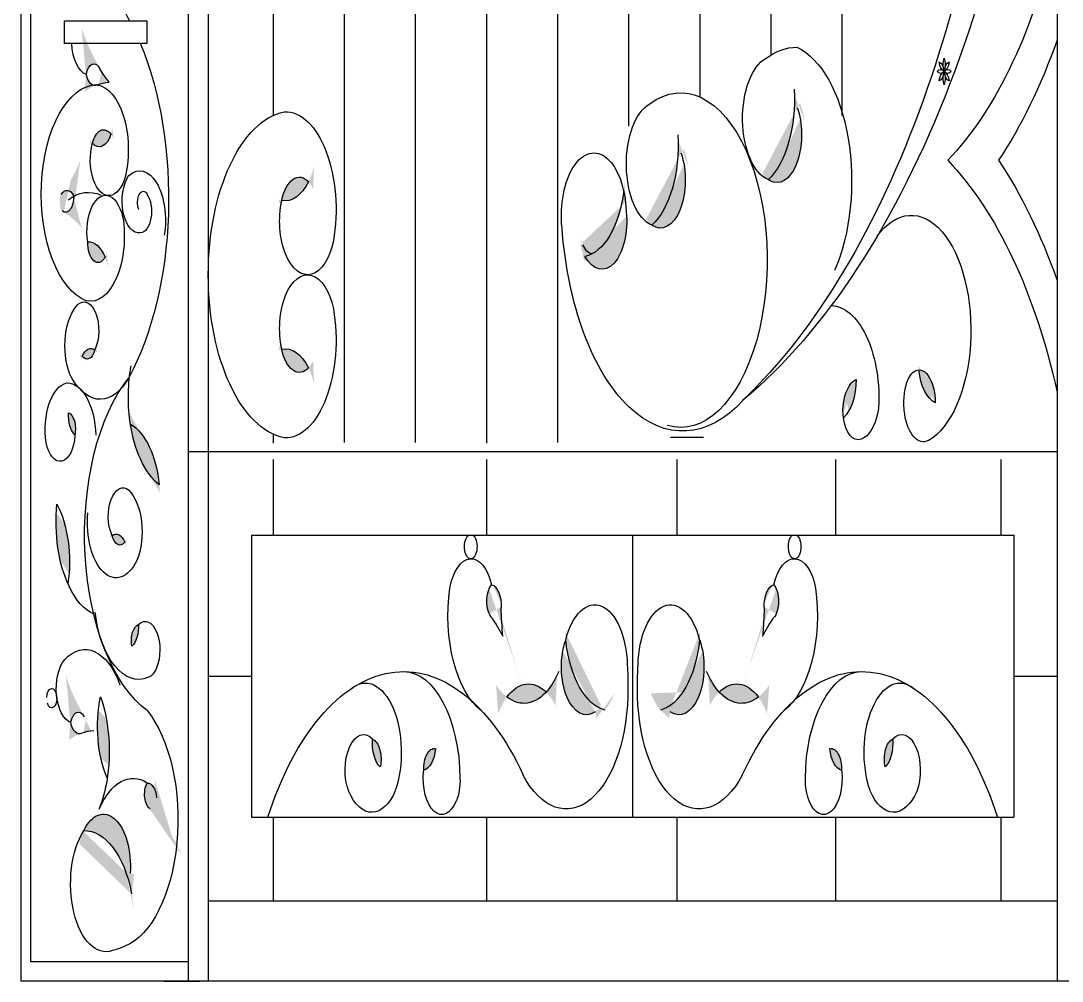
# Model space of a CAD drawing. Header units: millimetres. Extents: x 2621 to 26934, y 11979 to 27988.
# Drawn here: x 24660 to 25695, y 11979 to 12933 of the extents above; entities that cross this region are included whole.
import ezdxf

# ---------------------------------------------------------------- set-up
doc = ezdxf.new("R2010")
doc.units = ezdxf.units.MM

# ---------------------------------------------------------------- blocks, each defined once
blk = doc.blocks.new('A$C0F9C46A4')
h = blk.add_hatch(color=256)
edge = h.paths.add_edge_path()
edge.add_ellipse((90.9, 739.2), major_axis=(0, 154.4), ratio=0.517647, start_angle=2.0864, end_angle=10.6292)
edge.add_ellipse((73.6, 907.4), major_axis=(0, 17.2), ratio=0.517647, start_angle=110.9398, end_angle=196.8101, ccw=False)
edge.add_ellipse((72.8, 896.4), major_axis=(0, 15.4), ratio=0.517647, start_angle=313.4653, end_angle=431.5001, ccw=False)
edge.add_ellipse((135.5, 1036.3), major_axis=(0, 169.7), ratio=0.517647, start_angle=139.6427, end_angle=147.275)
h = blk.add_hatch(color=256)
edge = h.paths.add_edge_path()
edge.add_ellipse((741.3, 830.2), major_axis=(0, 77.9), ratio=0.517647, start_angle=302.8962, end_angle=316.3602, ccw=False)
edge.add_line((775.1, 872.5), (768.9, 864.1))
edge.add_ellipse((723.6, 876.6), major_axis=(0, 88.5), ratio=0.517647, start_angle=261.8656, end_angle=276.4867)
edge = h.paths.add_edge_path()
edge.add_line((768.9, 864.1), (772.2, 868.5))
edge.add_ellipse((751.9, 841.5), major_axis=(0, 47.7), ratio=0.517647, start_angle=159.7048, end_angle=304.5393, ccw=False)
edge.add_ellipse((723.6, 876.6), major_axis=(0, 88.5), ratio=0.517647, start_angle=205.483, end_angle=261.8656)
h = blk.add_hatch(color=256)
edge = h.paths.add_edge_path()
edge.add_ellipse((82.5, 822.2), major_axis=(0, 24.2), ratio=0.517647, start_angle=325.0374, end_angle=423.6271, ccw=False)
edge.add_ellipse((78.1, 855.6), major_axis=(0, 26.2), ratio=0.517647, start_angle=149.8512, end_angle=238.8133, ccw=False)
h = blk.add_hatch(color=256)
edge = h.paths.add_edge_path()
edge.add_ellipse((625.6, 784.9), major_axis=(0, 77.9), ratio=0.517647, start_angle=302.8962, end_angle=316.3602, ccw=False)
edge.add_line((659.5, 827.2), (653.3, 818.7))
edge.add_ellipse((608, 831.3), major_axis=(0, 88.5), ratio=0.517647, start_angle=261.8656, end_angle=276.4867)
edge = h.paths.add_edge_path()
edge.add_line((653.3, 818.7), (656.6, 823.2))
edge.add_ellipse((636.2, 796.2), major_axis=(0, 47.7), ratio=0.517647, start_angle=159.7048, end_angle=304.5393, ccw=False)
edge.add_ellipse((608, 831.3), major_axis=(0, 88.5), ratio=0.517647, start_angle=205.483, end_angle=261.8656)
h = blk.add_hatch(color=256)
edge = h.paths.add_edge_path()
edge.add_ellipse((-3.9, 910.8), major_axis=(0, 154.4), ratio=0.517647, start_angle=205.0259, end_angle=213.5687)
edge.add_ellipse((46, 768.9), major_axis=(0, 17.2), ratio=0.517647, start_angle=313.8793, end_angle=399.7496, ccw=False)
edge.add_ellipse((44.5, 779.7), major_axis=(0, 15.4), ratio=0.517647, start_angle=156.4048, end_angle=274.4396, ccw=False)
edge.add_ellipse((15, 603.6), major_axis=(0, 169.7), ratio=0.517647, start_angle=-17.4178, end_angle=-9.7855)
h = blk.add_hatch(color=256)
edge = h.paths.add_edge_path()
edge.add_ellipse((277, 762.9), major_axis=(0, 36.3), ratio=0.517647, start_angle=331.0996, end_angle=428.7858, ccw=False)
edge.add_ellipse((263, 837.5), major_axis=(0, 61.8), ratio=0.517647, start_angle=173.6849, end_angle=226.2005, ccw=False)
h = blk.add_hatch(color=256)
edge = h.paths.add_edge_path()
edge.add_ellipse((556.4, 805.8), major_axis=(0, 85.9), ratio=0.517647, start_angle=186.0604, end_angle=256.3077)
edge.add_ellipse((569.9, 761), major_axis=(0, 62.3), ratio=0.517647, start_angle=273.7619, end_angle=293.1775, ccw=False)
edge.add_ellipse((577.9, 755.3), major_axis=(0, 47.7), ratio=0.517647, start_angle=136.9682, end_angle=281.8027, ccw=False)
h = blk.add_hatch(color=256)
edge = h.paths.add_edge_path()
edge.add_ellipse((569.2, 748.2), major_axis=(0, 25.4), ratio=0.517647, start_angle=129.6621, end_angle=174.3666)
edge.add_ellipse((556.4, 805.8), major_axis=(0, 85.9), ratio=0.517647, start_angle=186.0604, end_angle=195.049, ccw=False)
edge.add_ellipse((577.9, 755.3), major_axis=(0, 47.7), ratio=0.517647, start_angle=136.9682, end_angle=142.602)
edge.add_ellipse((558.4, 743.9), major_axis=(0, 27.9), ratio=0.517647, start_angle=183.846, end_angle=198.1907, ccw=False)
edge.add_ellipse((579.1, 725.4), major_axis=(0, 39.3), ratio=0.517647, start_angle=80.3215, end_angle=103.6907, ccw=False)
h = blk.add_hatch(color=256)
edge = h.paths.add_edge_path()
edge.add_ellipse((67.1, 693.8), major_axis=(0, 41.2), ratio=0.517647, start_angle=308.6408, end_angle=361.1565, ccw=False)
edge.add_ellipse((76.8, 733.9), major_axis=(0, 19.6), ratio=0.517647, start_angle=86.8954, end_angle=222.9019, ccw=False)
h = blk.add_hatch(color=256)
edge = h.paths.add_edge_path()
edge.add_ellipse((277, 641.4), major_axis=(0, 36.3), ratio=0.517647, start_angle=111.2142, end_angle=208.9004, ccw=False)
edge.add_ellipse((263, 566.8), major_axis=(0, 61.8), ratio=0.517647, start_angle=313.7995, end_angle=366.3151, ccw=False)
h = blk.add_hatch(color=256)
edge = h.paths.add_edge_path()
edge.add_ellipse((66, 634.5), major_axis=(0, 16.2), ratio=0.517647, start_angle=144.614, end_angle=244.6612, ccw=False)
edge.add_ellipse((69.6, 608.1), major_axis=(0, 20.9), ratio=0.517647, start_angle=338.1147, end_angle=411.1605, ccw=False)
h = blk.add_hatch(color=256)
edge = h.paths.add_edge_path()
edge.add_ellipse((893.5, 578.5), major_axis=(0, 29.1), ratio=0.517647, start_angle=302.2812, end_angle=361.0217, ccw=False)
edge.add_ellipse((894.6, 576), major_axis=(0, 28.8), ratio=0.517647, start_angle=267.4847, end_angle=308.7341, ccw=False)
edge.add_ellipse((914.7, 616), major_axis=(0, 42.4), ratio=0.517647, start_angle=101.3242, end_angle=166.1289, ccw=False)
h = blk.add_hatch(color=256)
edge = h.paths.add_edge_path()
edge.add_ellipse((832.7, 567.2), major_axis=(0, 29.1), ratio=0.517647, start_angle=45.5728, end_angle=104.3133, ccw=False)
edge.add_ellipse((833.7, 569.8), major_axis=(0, 28.8), ratio=0.517647, start_angle=370.7763, end_angle=412.0258, ccw=False)
edge.add_ellipse((808.9, 598.5), major_axis=(0, 42.4), ratio=0.517647, start_angle=204.6158, end_angle=269.4205, ccw=False)
h = blk.add_hatch(color=256)
edge = h.paths.add_edge_path()
edge.add_ellipse((45.9, 549.1), major_axis=(0, 16.2), ratio=0.517647, start_angle=248.7955, end_angle=348.8427, ccw=False)
edge.add_ellipse((58.3, 562.2), major_axis=(0, 20.9), ratio=0.517647, start_angle=82.2962, end_angle=155.342, ccw=False)
h = blk.add_hatch(color=256)
edge = h.paths.add_edge_path()
edge.add_ellipse((155.7, 580.8), major_axis=(0, 94.1), ratio=0.517647, start_angle=106.7827, end_angle=158.3298, ccw=False)
edge.add_ellipse((97.5, 477.5), major_axis=(0, 79.4), ratio=0.517647, start_angle=281.5085, end_angle=343.6041, ccw=False)
h = blk.add_hatch(color=256)
edge = h.paths.add_edge_path()
edge.add_ellipse((83.8, 456.3), major_axis=(0, 94.1), ratio=0.517647, start_angle=79.0901, end_angle=130.6373, ccw=False)
edge.add_ellipse((7.3, 417.1), major_axis=(0, 79.4), ratio=0.517647, start_angle=253.8159, end_angle=315.9115, ccw=False)
h = blk.add_hatch(color=256)
edge = h.paths.add_edge_path()
edge.add_ellipse((98.5, 449.7), major_axis=(0, 16.2), ratio=0.517647, start_angle=115.0917, end_angle=215.139, ccw=False)
edge.add_ellipse((94.9, 423.4), major_axis=(0, 20.9), ratio=0.517647, start_angle=308.5925, end_angle=381.6382, ccw=False)
h = blk.add_hatch(color=256)
edge = h.paths.add_edge_path()
edge.add_ellipse((473.4, 377.7), major_axis=(0, 19.2), ratio=0.517647, start_angle=31.5734, end_angle=149.6082, ccw=False)
edge.add_ellipse((466.7, 372.8), major_axis=(0, 21.5), ratio=0.517647, start_angle=266.2634, end_angle=352.1337, ccw=False)
edge.add_ellipse((577.7, 379.6), major_axis=(0, 193.2), ratio=0.517647, start_angle=92.4443, end_angle=100.9872)
edge.add_ellipse((402.8, 190.5), major_axis=(0, 212.4), ratio=0.517647, start_angle=-44.2015, end_angle=-36.5692)
h = blk.add_hatch(color=256)
edge = h.paths.add_edge_path()
edge.add_ellipse((639.4, 379.6), major_axis=(0, 193.2), ratio=0.517647, start_angle=259.0128, end_angle=267.5557)
edge.add_ellipse((750.4, 372.8), major_axis=(0, 21.5), ratio=0.517647, start_angle=7.8663, end_angle=93.7366, ccw=False)
edge.add_ellipse((743.7, 377.7), major_axis=(0, 19.2), ratio=0.517647, start_angle=210.3918, end_angle=328.4266, ccw=False)
edge.add_ellipse((814.2, 190.5), major_axis=(0, 212.4), ratio=0.517647, start_angle=36.5692, end_angle=44.2015)
h = blk.add_hatch(color=256)
edge = h.paths.add_edge_path()
edge.add_ellipse((118.4, 338.5), major_axis=(0, 16.2), ratio=0.517647, start_angle=9.4538, end_angle=109.5011, ccw=False)
edge.add_ellipse((106.2, 352.3), major_axis=(0, 20.9), ratio=0.517647, start_angle=202.9546, end_angle=276.0003, ccw=False)
h = blk.add_hatch(color=256)
edge = h.paths.add_edge_path()
edge.add_ellipse((559.2, 335), major_axis=(0, 77.9), ratio=0.517647, start_angle=199.1944, end_angle=212.6585, ccw=False)
edge.add_line((572.5, 261.4), (569.7, 275.1))
edge.add_ellipse((586.8, 357.2), major_axis=(0, 88.5), ratio=0.517647, start_angle=158.1638, end_angle=172.785)
edge = h.paths.add_edge_path()
edge.add_line((569.7, 275.1), (571.2, 267.8))
edge.add_ellipse((562.4, 312.4), major_axis=(0, 47.7), ratio=0.517647, start_angle=56.003, end_angle=200.8376, ccw=False)
edge.add_ellipse((586.8, 357.2), major_axis=(0, 88.5), ratio=0.517647, start_angle=101.7812, end_angle=158.1638)
h = blk.add_hatch(color=256)
edge = h.paths.add_edge_path()
edge.add_ellipse((657.8, 335), major_axis=(0, 77.9), ratio=0.517647, start_angle=147.3415, end_angle=160.8056)
edge.add_line((644.6, 261.4), (647.3, 275.1))
edge.add_ellipse((630.3, 357.2), major_axis=(0, 88.5), ratio=0.517647, start_angle=187.215, end_angle=201.8362, ccw=False)
edge = h.paths.add_edge_path()
edge.add_line((647.3, 275.1), (645.9, 267.8))
edge.add_ellipse((654.7, 312.4), major_axis=(0, 47.7), ratio=0.517647, start_angle=159.1624, end_angle=303.997)
edge.add_ellipse((630.3, 357.2), major_axis=(0, 88.5), ratio=0.517647, start_angle=201.8362, end_angle=258.2188, ccw=False)
h = blk.add_hatch(color=256)
edge = h.paths.add_edge_path()
edge.add_ellipse((75.4, 94.9), major_axis=(0, 154.4), ratio=0.517647, start_angle=2.0864, end_angle=10.6292)
edge.add_ellipse((58.1, 263.1), major_axis=(0, 17.2), ratio=0.517647, start_angle=110.9398, end_angle=196.8101, ccw=False)
edge.add_ellipse((57.3, 252.1), major_axis=(0, 15.4), ratio=0.517647, start_angle=313.4653, end_angle=431.5001, ccw=False)
edge.add_ellipse((120, 392), major_axis=(0, 169.7), ratio=0.517647, start_angle=139.6427, end_angle=147.275)
h = blk.add_hatch(color=256)
edge = h.paths.add_edge_path()
edge.add_ellipse((500.3, 362.8), major_axis=(0, 86.7), ratio=0.517647, start_angle=158.0244, end_angle=209.5716, ccw=False)
edge.add_ellipse((505.1, 222.4), major_axis=(0, 73.1), ratio=0.517647, start_angle=332.7502, end_angle=394.8458, ccw=False)
h = blk.add_hatch(color=256)
edge = h.paths.add_edge_path()
edge.add_ellipse((716.8, 362.8), major_axis=(0, 86.7), ratio=0.517647, start_angle=150.4284, end_angle=201.9756, ccw=False)
edge.add_ellipse((711.9, 222.4), major_axis=(0, 73.1), ratio=0.517647, start_angle=325.1542, end_angle=387.2498, ccw=False)
h = blk.add_hatch(color=256)
edge = h.paths.add_edge_path()
edge.add_ellipse((39.3, 228.7), major_axis=(0, 94.1), ratio=0.517647, start_angle=253.5019, end_angle=305.0491, ccw=False)
edge.add_ellipse((117.4, 253.3), major_axis=(0, 79.4), ratio=0.517647, start_angle=68.2277, end_angle=130.3233, ccw=False)
h = blk.add_hatch(color=256)
edge = h.paths.add_edge_path()
edge.add_ellipse((347.8, 220.6), major_axis=(0, 20.3), ratio=0.517647, start_angle=247.9346, end_angle=347.9818, ccw=False)
edge.add_ellipse((363.3, 236.6), major_axis=(0, 26.2), ratio=0.517647, start_angle=81.4353, end_angle=154.481, ccw=False)
h = blk.add_hatch(color=256)
edge = h.paths.add_edge_path()
edge.add_ellipse((869.3, 220.6), major_axis=(0, 20.3), ratio=0.517647, start_angle=12.0182, end_angle=112.0654, ccw=False)
edge.add_ellipse((853.7, 236.6), major_axis=(0, 26.2), ratio=0.517647, start_angle=205.519, end_angle=278.5647, ccw=False)
h = blk.add_hatch(color=256)
edge = h.paths.add_edge_path()
edge.add_ellipse((411.3, 210.9), major_axis=(0, 20.3), ratio=0.517647, start_angle=-6.4276, end_angle=93.6197, ccw=False)
edge.add_ellipse((399.1, 235.6), major_axis=(0, 26.2), ratio=0.517647, start_angle=187.0732, end_angle=260.1189, ccw=False)
h = blk.add_hatch(color=256)
edge = h.paths.add_edge_path()
edge.add_ellipse((805.8, 210.9), major_axis=(0, 20.3), ratio=0.517647, start_angle=266.3803, end_angle=366.4276, ccw=False)
edge.add_ellipse((818, 235.6), major_axis=(0, 26.2), ratio=0.517647, start_angle=99.8811, end_angle=172.9268, ccw=False)
h = blk.add_hatch(color=256)
edge = h.paths.add_edge_path()
edge.add_ellipse((212.3, 221.9), major_axis=(0, 154.4), ratio=0.517647, start_angle=104.8676, end_angle=113.4104, ccw=False)
edge.add_ellipse((126.2, 179.7), major_axis=(0, 17.2), ratio=0.517647, start_angle=-81.3133, end_angle=4.557)
edge.add_ellipse((131.1, 185.8), major_axis=(0, 15.4), ratio=0.517647, start_angle=43.9966, end_angle=162.0314)
edge.add_ellipse((92.7, 16.2), major_axis=(0, 169.7), ratio=0.517647, start_angle=328.2218, end_angle=335.8541, ccw=False)
h = blk.add_hatch(color=256)
edge = h.paths.add_edge_path()
edge.add_ellipse((69, 115.1), major_axis=(0, 84.6), ratio=0.517647, start_angle=250.415, end_angle=263.8791)
edge.add_line((112.6, 106.1), (104.4, 108.4))
edge.add_ellipse((63.6, 53.5), major_axis=(0, 96.1), ratio=0.517647, start_angle=290.2885, end_angle=304.9097, ccw=False)
edge = h.paths.add_edge_path()
edge.add_line((104.4, 108.4), (108.7, 107.2))
edge.add_ellipse((82.2, 114.2), major_axis=(0, 51.8), ratio=0.517647, start_angle=262.236, end_angle=407.0705)
edge.add_ellipse((63.6, 53.5), major_axis=(0, 96.1), ratio=0.517647, start_angle=304.9097, end_angle=361.2923, ccw=False)
for p, q in [((1030.7, 2743.1), (1030.7, 0)), ((9.9, 19.1), (9.9, 2336.1)), ((9.9, 19.1), (9.9, 2336.1)), ((9.9, 19.1), (9.9, 2336.1)), ((186.4, 1983.1), (186.4, 0)), ((186.4, 1983.1), (186.4, 0)), ((250.9, 1095.6), (250.9, 860.6)), ((321.6, 1095.6), (321.6, 535.3)), ((392.3, 1095.6), (392.3, 535.3)), ((463.1, 1095.6), (463.1, 534.8)), ((533.8, 1095.6), (533.8, 535.3)), ((604.5, 1095.6), (604.5, 849.8)), ((675.3, 1095.6), (675.3, 878.9)), ((746, 1095.6), (746, 920.7)), ((816.7, 1095.6), (816.7, 860.6)), ((43.4, 954.7), (125.3, 954.7)), ((43.4, 932.2), (43.4, 954.7)), ((125.3, 954.7), (125.3, 932.2)), ((125.3, 932.2), (43.4, 932.2)), ((250.9, 543.7), (250.9, 534.9)), ((646, 540.7), (678.9, 540.7)), ((250.9, 518.7), (250.9, 443.4)), ((463.1, 518.7), (463.1, 443.4)), ((652.4, 518.7), (652.4, 443.4)), ((810.2, 518.7), (810.2, 443.4)), ((974.7, 518.7), (974.7, 443.4)), ((608.5, 443.4), (608.5, 163)), ((186.4, 303.2), (229.4, 303.2)), ((987.6, 303.2), (1030.7, 303.2)), ((250.9, 163), (250.9, 79.9)), ((463.1, 163), (463.1, 79.9)), ((652.4, 163), (652.4, 79.9)), ((810.2, 163), (810.2, 79.9)), ((974.7, 163), (974.7, 79.9)), ((186.4, 79.9), (1030.7, 79.9)), ((166.3, 19.1), (9.9, 19.1)), ((166.3, 19.1), (9.9, 19.1)), ((166.3, 19.1), (9.9, 19.1)), ((35.5, 0), (0, 0)), ((2078.2, 0), (0, 0)), ((142.4, 0), (177.8, 0))]:
    blk.add_line(p, q)
at = {"linetype": 'Continuous', "ltscale": 1.5}
for p, q in [((0, 2355.3), (0, 0)), ((166.3, 2355.3), (166.3, 0)), ((166.3, 526.5), (1030.7, 526.5)), ((229.4, 443.4), (229.4, 163)), ((229.4, 443.4), (987.6, 443.4)), ((987.6, 443.4), (987.6, 163)), ((229.4, 163), (987.6, 163))]:
    blk.add_line(p, q, dxfattribs=at)
at = {"extrusion": (0, 0, -1)}
for centre, major_axis, start_param, end_param in [((517.2, 1476.9), (0, 979.7), 0.643948, 2.734002), ((509.1, 1396.6), (0, 913.3), 0.661775, 2.683432), ((806.1, 1230.6), (0, 471.1), 1.971842, 2.646857), ((19.9, 778.1), (0, 245.6), 0.527258, 0.768493), ((68.4, 934.9), (0, 34.2), 3.321386, 4.634078), ((19.9, 778.1), (0, 245.6), 0.892265, 2.383499), ((806.1, 1230.6), (0, 524.6), 2.16834, 2.482093), ((771.8, 762), (0, 166.3), -0.363056, 0), ((755.6, 795.4), (0, 136.6), 0.231593, 2.27935), ((72.8, 896.4), (0, 15.4), -1.247913, 0.812183), ((750.1, 857.6), (0, 62.3), 3.355471, 6.002377), ((912.2, 902), (0, 11.9), 0.194922, 1.375874), ((919.5, 916), (0, 11.9), 3.336515, 4.517467), ((923.4, 910.9), (0, 11.9), 4.121913, 5.302865), ((913.1, 910.9), (0, 11.9), 0.98032, 2.161272), ((924.3, 902), (0, 11.9), -1.375874, -0.194922), ((917.1, 916), (0, 11.9), 1.765718, 2.946671), ((73.6, 907.4), (0, 17.2), 2.848201, 4.34692), ((135.5, 1036.3), (0, 169.7), 3.712752, 3.84596), ((914.8, 894.4), (0, 11.9), -0.590476, 0.590476), ((914.8, 914.2), (0, 11.9), 2.551117, 3.732069), ((919.5, 892.6), (0, 11.9), -1.375874, -0.194922), ((912.2, 906.6), (0, 11.9), 1.765718, 2.946671), ((923.4, 897.6), (0, 11.9), 4.121913, 5.302865), ((921.7, 894.4), (0, 11.9), -0.590476, 0.590476), ((921.7, 914.2), (0, 11.9), 2.551117, 3.732069), ((917.1, 892.6), (0, 11.9), 0.194922, 1.375874), ((924.3, 906.6), (0, 11.9), 3.336515, 4.517467), ((913.1, 897.6), (0, 11.9), 0.98032, 2.161272), ((76.5, 782.6), (0, 108.6), 3.335051, 6.269799), ((73.4, 826.5), (0, 64.8), 0.071009, 1.985763), ((90.9, 739.2), (0, 154.4), -0.185515, -0.036414), ((656.2, 716.7), (0, 166.3), -0.363056, 3.29561), ((723.6, 876.6), (0, 88.5), 1.457582, 2.696831), ((634.5, 812.3), (0, 62.3), 3.355471, 6.002377), ((270.8, 702.1), (0, 163), 3.245015, 6.179763), ((263.1, 766.9), (0, 97.4), -0.019027, 1.895728), ((751.9, 841.5), (0, 47.7), 0.967972, 3.278168), ((82.5, 822.2), (0, 24.2), -1.110503, 0.610212), ((78.1, 855.6), (0, 26.2), 2.115106, 3.667789), ((608, 831.3), (0, 88.5), 1.457582, 2.696831), ((87.6, 816.5), (0, 35.7), 2.040141, 5.192413), ((569.9, 761), (0, 62.3), 4.518121, 7.788325), ((636.2, 796.2), (0, 47.7), 0.967972, 3.495811), ((118.3, 756.2), (0, 49.4), -0.436558, 1.869237), ((806.1, 401.4), (0, 471.1), 0.494736, 1.169751), ((806.1, 401.4), (0, 524.6), 0.659499, 0.973253), ((117.3, 775.6), (0, 31.8), 3.038269, 5.641075), ((277, 762.9), (0, 36.3), -1.200538, 0.520176), ((46, 768.9), (0, 17.2), -0.693761, 0.804958), ((263, 837.5), (0, 61.8), 2.335242, 3.251813), ((751.9, 841.5), (0, 47.7), 3.278168, 3.495811), ((44.5, 779.7), (0, 15.4), 1.49331, 3.553406), ((67.3, 675.7), (0, 108.4), -0.368893, 0.224671), ((84.3, 745.5), (0, 35.7), 4.412437, 7.564708), ((121.7, 774.4), (0, 10.8), 3.980606, 7.036361), ((119.1, 765.1), (0, 21.1), 0.625137, 3.153643), ((556.4, 805.8), (0, 85.9), 1.809772, 3.035818), ((285.1, 755.7), (0, 53.5), 1.950105, 5.102377), ((885.7, 646.9), (0, 114.4), -0.613816, 2.849769), ((577.9, 755.3), (0, 47.7), 1.3648, 3.892639), ((69.4, 740.6), (0, 64.8), 1.335901, 3.250655), ((658.3, 780.8), (0, 234), 2.623635, 4.575853), ((76.8, 733.9), (0, 19.6), 2.392814, 4.766574), ((67.1, 693.8), (0, 41.2), -0.020184, 0.896386), ((569.2, 748.2), (0, 25.4), 3.239914, 4.020155), ((285.1, 648.6), (0, 53.5), 4.322401, 7.474673), ((62.8, 646.8), (0, 28.4), -0.404186, 2.284735), ((67.9, 631.5), (0, 46.3), 4.054944, 5.816908), ((263.1, 637.3), (0, 97.4), 1.245865, 3.16062), ((805.2, 578.4), (0, 93.2), 0.016728, 1.619501), ((69.6, 608.1), (0, 20.9), -0.892919, 0.38197), ((66, 634.5), (0, 16.2), 2.013041, 3.759195), ((62.8, 646.8), (0, 28.4), 2.284735, 2.317798), ((263, 566.8), (0, 61.8), -0.11022, 0.806351), ((277, 641.4), (0, 36.3), 2.621416, 4.342131), ((155.7, 580.8), (0, 94.1), 4.454483, 5.047543), ((69.7, 640.6), (0, 55), 3.847443, 3.962058), ((893.5, 578.5), (0, 29.1), -1.542157, -0.017832), ((893.5, 578.5), (0, 29.1), -0.017832, 1.007384), ((914.7, 616), (0, 42.4), 3.383689, 4.514744), ((48.3, 548.6), (0, 46.3), 4.420204, 6.182168), ((46.1, 539.7), (0, 55), -0.008132, 1.517981), ((79, 659.4), (0, 81), 2.399916, 3.865844), ((160.1, 443.4), (0, 186.7), 3.505478, 5.705014), ((808.9, 598.5), (0, 42.4), 1.58091, 2.711965), ((833.7, 569.8), (0, 28.8), -0.908021, -0.188082), ((894.6, 576), (0, 28.8), 0.894758, 1.614697), ((832.7, 567.2), (0, 29.1), 4.462575, 5.48779), ((832.3, 579.1), (0, 40.9), 1.698408, 1.917195), ((897.9, 574.1), (0, 37.9), 4.432002, 4.853075), ((58.3, 562.2), (0, 20.9), 3.571957, 4.846846), ((45.9, 549.1), (0, 16.2), 0.194732, 1.940885), ((832.7, 567.2), (0, 29.1), 2.938249, 4.462575), ((832.3, 579.1), (0, 40.9), 1.917195, 2.98228), ((897.9, 574.1), (0, 37.9), 2.888985, 4.432002), ((155.7, 580.8), (0, 94.1), 3.519808, 4.454483), ((97.5, 477.5), (0, 79.4), 0.286163, 1.369936), ((39.1, 545.1), (0, 28.4), 1.669191, 4.358113), ((39.1, 545.1), (0, 28.4), 1.636128, 1.669191), ((101.7, 462), (0, 28.4), 4.002762, 6.691683), ((96.6, 446.7), (0, 46.3), 0.470589, 2.232553), ((83.8, 456.3), (0, 94.1), 3.968128, 4.902803), ((7.3, 417.1), (0, 79.4), 0.76949, 1.853263), ((94.8, 455.9), (0, 55), 2.325439, 4.888446), ((94.9, 423.4), (0, 20.9), -0.377658, 0.897231), ((101.7, 462), (0, 28.4), 3.969699, 4.002762), ((98.5, 449.7), (0, 16.2), 2.528302, 4.274456), ((447.5, 431.9), (0, 12.1), 0.311139, 5.972047), ((769.6, 431.9), (0, 12.1), 0.311139, 5.972047), ((447.8, 377.1), (0, 42.8), -1.246914, 1.162827), ((769.3, 377.1), (0, 42.8), -1.162827, 1.246914), ((473.4, 377.7), (0, 19.2), 3.67203, 5.732126), ((466.7, 372.8), (0, 21.5), 0.137293, 1.636012), ((750.4, 372.8), (0, 21.5), 4.647173, 6.145892), ((743.7, 377.7), (0, 19.2), 0.55106, 2.611155), ((83.8, 456.3), (0, 94.1), 3.375068, 3.968128), ((477.6, 363.5), (0, 101.9), 3.517339, 4.98216), ((739.5, 363.5), (0, 101.9), 1.301026, 2.765846), ((570.9, 311.8), (0, 62.3), -1.117777, 1.529129), ((646.1, 311.8), (0, 62.3), -1.529129, 1.117777), ((117.3, 386), (0, 86), 2.925505, 4.488028), ((577.7, 379.6), (0, 193.2), 4.520627, 4.669728), ((639.4, 379.6), (0, 193.2), 1.613457, 1.762558), ((118.4, 338.5), (0, 16.2), 4.372031, 6.118185), ((106.2, 352.3), (0, 20.9), 1.466071, 2.740959), ((123.6, 329.2), (0, 28.4), -0.469758, -0.436695), ((123.6, 329.2), (0, 28.4), -0.436695, 2.252227), ((402.8, 190.5), (0, 212.4), 0.638253, 0.771461), ((814.2, 190.5), (0, 212.4), -0.771461, -0.638253), ((63.8, 248.3), (0, 81.4), -0.497946, 0.966874), ((562.4, 312.4), (0, 47.7), 2.777909, 5.305748), ((586.8, 357.2), (0, 88.5), 3.267518, 4.506768), ((630.3, 357.2), (0, 88.5), 1.776418, 3.015667), ((654.7, 312.4), (0, 47.7), 0.977438, 3.505277), ((53, 290.6), (0, 34.2), 3.321386, 5.731127), ((124.8, 326.8), (0, 25.1), 2.230961, 2.981442), ((380.8, 0.3), (0, 307.4), -1.012946, 0.843295), ((517.7, 293.9), (0, 166.3), 1.446881, 1.58187), ((699.4, 293.9), (0, 166.3), 4.701316, 4.836304), ((836.3, 0.3), (0, 307.4), -0.843295, 1.012946), ((342.8, 227.5), (0, 68.8), -0.404233, 2.158774), ((381, 200), (0, 107.7), -0.003815, 1.558709), ((500.3, 362.8), (0, 86.7), 2.256551, 2.590464), ((716.8, 362.8), (0, 86.7), 3.692722, 4.026634), ((836, 200), (0, 107.7), -1.558709, 0.003815), ((874.3, 227.5), (0, 68.8), 4.124411, 6.687418), ((30.8, 281.3), (0, 9.64), -1.487833, 4.173074), ((505.1, 222.4), (0, 73.1), -0.608174, 0.475599), ((542.4, 289.7), (0, 118.6), 1.551007, 3.913159), ((674.6, 289.7), (0, 118.6), 2.370026, 4.732178), ((711.9, 222.4), (0, 73.1), -0.475599, 0.608174), ((117.4, 253.3), (0, 79.4), 4.008615, 5.092387), ((39.3, 228.7), (0, 94.1), 0.959074, 1.893749), ((500.3, 362.8), (0, 86.7), 2.590464, 3.525139), ((716.8, 362.8), (0, 86.7), 2.758046, 3.692722), ((57.3, 252.1), (0, 15.4), -1.247913, 0.812183), ((89.7, 160.6), (0, 128.7), 0.571054, 2.933206), ((58.1, 263.1), (0, 17.2), 2.848201, 4.34692), ((75.4, 94.9), (0, 154.4), -0.185515, -0.036414), ((340.9, 209.6), (0, 35.5), 4.075715, 6.764636), ((876.2, 209.6), (0, 35.5), -0.481451, 2.20747), ((363.3, 236.6), (0, 26.2), 3.586982, 4.861871), ((340.9, 209.6), (0, 35.5), 0.481451, 0.514514), ((347.8, 220.6), (0, 20.3), 0.209757, 1.955911), ((869.3, 220.6), (0, 20.3), 4.327274, 6.073428), ((853.7, 236.6), (0, 26.2), 1.421314, 2.696203), ((876.2, 209.6), (0, 35.5), -0.514514, -0.481451), ((411.3, 210.9), (0, 20.3), 4.649214, 6.395368), ((399.1, 235.6), (0, 26.2), 1.743254, 3.018143), ((805.8, 210.9), (0, 20.3), -0.112182, 1.633971), ((818, 235.6), (0, 26.2), 3.265043, 4.539931), ((111.7, 116.7), (0, 84.9), -0.879265, 0.326129), ((418.6, 201.1), (0, 35.5), 2.231986, 4.920908), ((418.6, 201.1), (0, 35.5), -1.362277, -1.329214), ((798.4, 201.1), (0, 35.5), 1.362277, 4.051199), ((798.4, 201.1), (0, 35.5), 1.329214, 1.362277), ((39.3, 228.7), (0, 94.1), 1.893749, 2.227662), ((131.1, 185.8), (0, 15.4), 3.455203, 5.515299), ((126.2, 179.7), (0, 17.2), -0.079534, 1.419185), ((420.5, 199.2), (0, 31.5), 1.502771, 2.253252), ((796.6, 199.2), (0, 31.5), 4.029933, 4.780414), ((349.1, 225.8), (0, 58), 2.25166, 4.013624), ((868, 225.8), (0, 58), 2.269561, 4.031525), ((82.2, 114.2), (0, 51.8), -0.821535, 1.706305), ((84.6, 96.9), (0, 67.7), 2.955085, 5.60199), ((63.6, 53.5), (0, 96.1), -0.022555, 1.216695), ((81.3, 210.1), (0, 180.6), 2.902344, 3.037332)]:
    blk.add_ellipse(centre, major_axis=major_axis, ratio=0.517647, start_param=start_param, end_param=end_param, dxfattribs=at)

msp = doc.modelspace()

# ---------------------------------------------------------------- block references
msp.add_blockref('A$C0F9C46A4', (24659.5, 11978.7))

doc.saveas('drawing.dxf')
